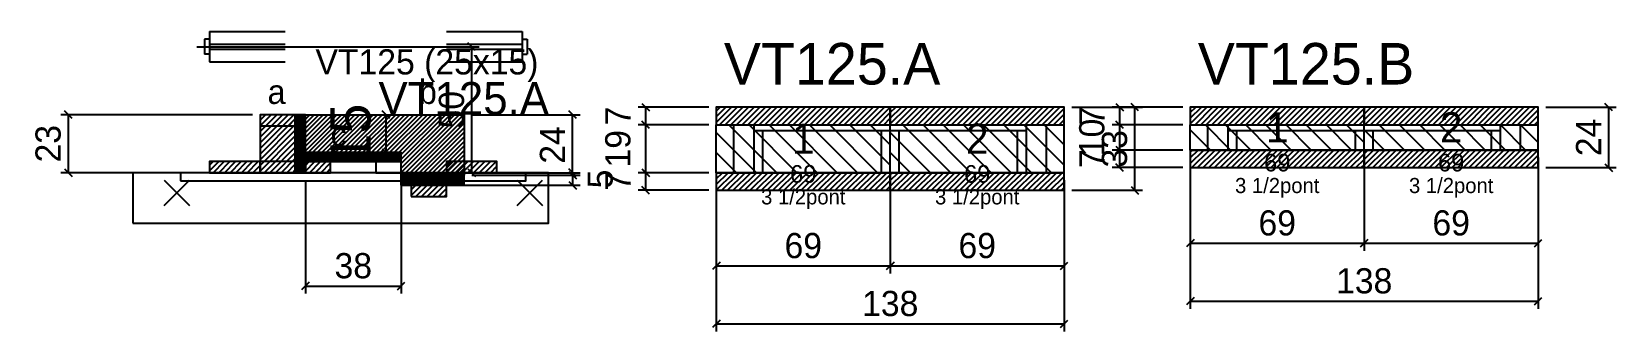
# Model space of a CAD drawing. Extents: x -69 to 560, y -82 to 37.
import ezdxf
from ezdxf.enums import TextEntityAlignment as Align

# ---------------------------------------------------------------- set-up
doc = ezdxf.new("R2010")
doc.units = 0
for name, color, linetype in [('5', 5, 'Continuous'), ('barrote', 126, 'Continuous'), ('CONCRETO', 251, 'Continuous'), ('COTA', 241, 'Continuous'), ('Cota Seção (2x)', 241, 'Continuous'), ('detalhes', 7, 'Continuous'), ('Hachura', 251, 'Continuous'), ('Madeira', 126, 'Continuous'), ('NOMENCLATURA', 7, 'Continuous'), ('Painéis', 200, 'Continuous'), ('presilha', 224, 'Continuous'), ('Reaproveitamento', 30, 'Continuous'), ('SARR_2.2x7', 40, 'Continuous'), ('SARR_3.5x7', 81, 'Continuous'), ('SCO-___-LAJ', 224, 'Continuous'), ('TENSOR', 224, 'Continuous'), ('texto', 7, 'Continuous'), ('Texto Seção', 7, 'Continuous')]:
    doc.layers.add(name, color=color, linetype=linetype)
doc.dimstyles.new('PAINEL', dxfattribs={"dimtxt": 10, "dimasz": 3, "dimexe": 3, "dimexo": 3, "dimgap": 3, "dimtad": 1, "dimblk": 'OBLIQUE', "dimblk1": 'OBLIQUE', "dimcen": 2.5, "dimclrd": 4, "dimclre": 4, "dimclrt": 240, "dimazin": 3, "dimtfac": 1, "dimtmove": 0, "dimatfit": 3})
doc.dimstyles.new('SECAO2X', dxfattribs={"dimtxt": 16, "dimasz": 3, "dimexe": 3, "dimexo": 3, "dimgap": 3, "dimtad": 1, "dimblk": 'OBLIQUE', "dimblk1": 'OBLIQUE', "dimcen": 2.5, "dimclrd": 4, "dimclre": 4, "dimclrt": 240, "dimazin": 3, "dimtfac": 1, "dimtmove": 0, "dimatfit": 3})

# ---------------------------------------------------------------- blocks, each defined once
blk = doc.blocks.new('_OBLIQUE')
at = {"color": 0, "linetype": 'BYBLOCK'}
blk.add_line((-0.5, -0.5), (0.5, 0.5), dxfattribs=at)

msp = doc.modelspace()

# ---------------------------------------------------------------- hatches: boundary and pattern name
at = {"layer": 'COTA'}
h = msp.add_hatch(dxfattribs=at)
h.set_pattern_fill('ANSI31', scale=0.5)
h.paths.add_polyline_path([(203, 0), (272, 0), (272, 7), (203, 7)])
h = msp.add_hatch(dxfattribs=at)
h.set_pattern_fill('ANSI31', scale=0.5)
h.paths.add_polyline_path([(272, 0), (341, 0), (341, 7), (272, 7)])
h = msp.add_hatch(dxfattribs=at)
h.set_pattern_fill('ANSI31', scale=0.5)
h.paths.add_polyline_path([(391, 0), (460, 0), (460, 7), (391, 7)])
h = msp.add_hatch(dxfattribs=at)
h.set_pattern_fill('ANSI31', scale=0.5)
h.paths.add_polyline_path([(460, 0), (529, 0), (529, 7), (460, 7)])
h = msp.add_hatch(dxfattribs=at)
h.set_pattern_fill('ANSI31', scale=0.4)
h.paths.add_polyline_path([(40, -11), (40, 4), (103, 4), (103, -20), (78, -20), (78, -11)])
h = msp.add_hatch(dxfattribs=at)
h.set_pattern_fill('ANSI31', scale=0.5)
h.paths.add_polyline_path([(391, -17), (460, -17), (460, -10), (391, -10)])
h = msp.add_hatch(dxfattribs=at)
h.set_pattern_fill('ANSI31', scale=0.5)
h.paths.add_polyline_path([(460, -17), (529, -17), (529, -10), (460, -10)])
h = msp.add_hatch(dxfattribs=at)
h.set_pattern_fill('ANSI31', scale=0.5)
h.paths.add_polyline_path([(203, -26), (272, -26), (272, -19), (203, -19)])
h = msp.add_hatch(dxfattribs=at)
h.set_pattern_fill('ANSI31', scale=0.5)
h.paths.add_polyline_path([(272, -26), (341, -26), (341, -19), (272, -19)])
at = {"layer": 'Hachura'}
h = msp.add_hatch(dxfattribs=at)
h.set_pattern_fill('ANSI31', scale=0.5)
h.paths.add_polyline_path([(22, -19), (36, -19), (36, 4), (22, 4)])
h = msp.add_hatch(dxfattribs=at)
h.set_pattern_fill('ANSI31', scale=0.5)
h.paths.add_polyline_path([(22, -0.4), (36, -0.4), (36, 4), (22, 4)])
h = msp.add_hatch(dxfattribs=at)
h.set_pattern_fill('SOLID')
h.paths.add_polyline_path([(36, -19), (40, -19), (40, 4), (36, 4)])
h = msp.add_hatch(dxfattribs=at)
h.set_pattern_fill('SOLID')
h.paths.add_polyline_path([(40, -14.6), (78, -14.6), (78, -11), (40, -11)])
h = msp.add_hatch(dxfattribs=at)
h.set_pattern_fill('ANSI31', scale=0.5)
h.paths.add_polyline_path([(2, -19), (22, -19), (22, -14.6), (2, -14.6)])
h = msp.add_hatch(dxfattribs=at)
h.set_pattern_fill('ANSI31', scale=0.5)
h.paths.add_polyline_path([(40, -19), (50, -19), (50, -14.6), (40, -14.6)])
h = msp.add_hatch(dxfattribs=at)
h.set_pattern_fill('ANSI31', scale=0.5)
h.paths.add_polyline_path([(96, -19), (116, -19), (116, -14.6), (96, -14.6)])
h = msp.add_hatch(dxfattribs=at)
h.set_pattern_fill('SOLID')
h.paths.add_polyline_path([(78, -19), (82, -19), (82, -24), (78, -24)])
h = msp.add_hatch(dxfattribs=at)
h.set_pattern_fill('SOLID')
h.paths.add_polyline_path([(78, -24), (103, -24), (103, -20), (78, -20)])
h = msp.add_hatch(dxfattribs=at)
h.set_pattern_fill('ANSI31', scale=0.5)
h.paths.add_polyline_path([(82, -19), (96, -19), (96, -24), (82, -24)])
h = msp.add_hatch(dxfattribs=at)
h.set_pattern_fill('ANSI31', scale=0.5)
h.paths.add_polyline_path([(82, -28.4), (96, -28.4), (96, -24), (82, -24)])

# ---------------------------------------------------------------- linework, layer by layer
for p, q in [((0, 34), (0, 28)), ((2, 34), (0, 34)), ((2, 37), (32, 37)), ((2, 37), (2, 25)), ((2, 32), (32, 32)), ((96, 37), (126, 37)), ((96, 32), (126, 32)), ((126, 37), (126, 25)), ((126, 34), (128, 34)), ((128, 34), (128, 28)), ((2, 28), (0, 28)), ((2, 30), (32, 30)), ((96, 30), (126, 30)), ((126, 28), (128, 28)), ((2, 25), (32, 25)), ((96, 25), (126, 25))]:
    msp.add_line(p, q)
at = {"layer": 'barrote'}
msp.add_lwpolyline([(-28.5, -39), (136.5, -39), (136.5, -19), (-28.5, -19)], close=True, dxfattribs=at)
at = {"layer": 'CONCRETO'}
msp.add_lwpolyline([(40, -11), (40, 4), (103, 4), (103, -20), (78, -20), (78, -11)], close=True, dxfattribs=at)
at = {"layer": 'Madeira'}
for points in [[(22, -19), (36, -19), (36, 4), (22, 4)], [(22, -0.4), (36, -0.4), (36, 4), (22, 4)], [(2, -19), (22, -19), (22, -14.6), (2, -14.6)], [(22, -19), (36, -19), (36, -14.6), (22, -14.6)], [(40, -19), (50, -19), (50, -14.6), (40, -14.6)], [(68, -19), (78, -19), (78, -14.6), (68, -14.6)], [(96, -19), (116, -19), (116, -14.6), (96, -14.6)], [(82, -19), (96, -19), (96, -24), (82, -24)], [(82, -28.4), (96, -28.4), (96, -24), (82, -24)]]:
    msp.add_lwpolyline(points, close=True, dxfattribs=at)
at = {"layer": 'Painéis'}
for p, q in [((203, 0), (272, 0)), ((203, -19), (203, 0)), ((272, -19), (272, 0)), ((272, -19), (272, 0)), ((272, 0), (341, 0)), ((272, -19), (272, 0)), ((341, -19), (341, 0)), ((391, 0), (460, 0)), ((391, -10), (391, 0)), ((460, -10), (460, 0)), ((460, -10), (460, 0)), ((460, 0), (529, 0)), ((460, -10), (460, 0)), ((529, -10), (529, 0)), ((391, -10), (460, -10)), ((460, -10), (529, -10)), ((203, -19), (272, -19)), ((272, -19), (341, -19))]:
    msp.add_line(p, q, dxfattribs=at)
for points in [[(36, -19), (40, -19), (40, 4), (36, 4)], [(40, -14.6), (78, -14.6), (78, -11), (40, -11)], [(78, -19), (82, -19), (82, -24), (78, -24)], [(78, -24), (103, -24), (103, -20), (78, -20)]]:
    msp.add_lwpolyline(points, close=True, dxfattribs=at)
at = {"layer": 'presilha'}
for p, q in [((-16, -32), (-6, -22)), ((-16, -22), (-6, -32)), ((124, -32), (134, -22)), ((124, -22), (134, -32))]:
    msp.add_line(p, q, dxfattribs=at)
at = {"layer": 'Reaproveitamento', "color": 30}
for p, q in [((227, -19), (208, 0)), ((235, -19), (216, 0)), ((243, -19), (224, 0)), ((251, -19), (232, 0)), ((259, -19), (240, 0)), ((267, -19), (248, 0)), ((272, -16), (256, 0)), ((272, -8), (264, 0)), ((272, 0), (272, 0)), ((296, -19), (277, 0)), ((304, -19), (285, 0)), ((312, -19), (293, 0)), ((320, -19), (301, 0)), ((328, -19), (309, 0)), ((336, -19), (317, 0)), ((341, -16), (325, 0)), ((341, -8), (333, 0)), ((341, 0), (341, 0)), ((407, -10), (397, 0)), ((415, -10), (405, 0)), ((423, -10), (413, 0)), ((431, -10), (421, 0)), ((439, -10), (429, 0)), ((447, -10), (437, 0)), ((455, -10), (445, 0)), ((460, -7), (453, 0)), ((476, -10), (466, 0)), ((484, -10), (474, 0)), ((492, -10), (482, 0)), ((500, -10), (490, 0)), ((508, -10), (498, 0)), ((516, -10), (506, 0)), ((524, -10), (514, 0)), ((529, -7), (522, 0)), ((219, -19), (203, -3)), ((288, -19), (272, -3)), ((399, -10), (391, -2)), ((468, -10), (460, -2)), ((211, -19), (203, -11)), ((280, -19), (272, -11)), ((391, -10), (391, -10)), ((460, -10), (460, -10)), ((203, -19), (203, -19)), ((272, -19), (272, -19))]:
    msp.add_line(p, q, dxfattribs=at)
at = {"layer": 'SARR_2.2x7'}
for p, q in [((210, -19), (210, 0)), ((334, -19), (334, 0)), ((398, -10), (398, 0)), ((522, -10), (522, 0)), ((218, -2.2), (272, -2.2)), ((272, -2.2), (326, -2.2)), ((406, -2.2), (460, -2.2)), ((460, -2.2), (514, -2.2))]:
    msp.add_line(p, q, dxfattribs=at)
at = {"layer": 'SARR_3.5x7'}
for p, q in [((218, -19), (218, 0)), ((272, -19), (272, 0)), ((272, -19), (272, 0)), ((326, -19), (326, 0)), ((406, -10), (406, 0)), ((460, -10), (460, 0)), ((460, -10), (460, 0)), ((514, -10), (514, 0)), ((221.5, -19), (221.5, -2.2)), ((268.5, -19), (268.5, -2.2)), ((275.5, -19), (275.5, -2.2)), ((322.5, -19), (322.5, -2.2)), ((409.5, -10), (409.5, -2.2)), ((456.5, -10), (456.5, -2.2)), ((463.5, -10), (463.5, -2.2)), ((510.5, -10), (510.5, -2.2)), ((406, -10), (409.5, -10)), ((456.5, -10), (460, -10)), ((460, -10), (463.5, -10)), ((510.5, -10), (514, -10)), ((218, -19), (221.5, -19)), ((268.5, -19), (272, -19)), ((272, -19), (275.5, -19)), ((322.5, -19), (326, -19))]:
    msp.add_line(p, q, dxfattribs=at)
at = {"layer": 'SCO-___-LAJ'}
for points in [[(203, 0), (272, 0), (272, 7), (203, 7)], [(272, 0), (341, 0), (341, 7), (272, 7)], [(391, 0), (460, 0), (460, 7), (391, 7)], [(460, 0), (529, 0), (529, 7), (460, 7)], [(391, -17), (460, -17), (460, -10), (391, -10)], [(460, -17), (529, -17), (529, -10), (460, -10)], [(-9.5, -22.2), (127.5, -22.2), (127.5, -19), (-9.5, -19)], [(203, -26), (272, -26), (272, -19), (203, -19)], [(272, -26), (341, -26), (341, -19), (272, -19)]]:
    msp.add_lwpolyline(points, close=True, dxfattribs=at)
at = {"layer": 'TENSOR'}
msp.add_line((-3, 31), (101, 31), dxfattribs=at)

# ---------------------------------------------------------------- texts
at = {"layer": '5'}
for s, height, p in [('1', 12, (237.5, -5.5)), ('2', 12, (306.5, -5.5)), ('1', 12, (425.5, -1)), ('2', 12, (494.5, -1)), ('69', 7, (425.5, -15)), ('69', 7, (494.5, -15)), ('69', 7, (237.5, -19.5)), ('69', 7, (306.5, -19.5))]:
    msp.add_text(s, height=height, dxfattribs=at).set_placement(p, align=Align.MIDDLE_CENTER)
at = {"layer": 'detalhes'}
for s, p in [('a', (25, 8.3)), ('b', (85, 8.3)), ('c', (50, -8.5))]:
    msp.add_text(s, height=9.6, dxfattribs=at).set_placement(p)
at = {"layer": 'NOMENCLATURA'}
for s, p in [('VT125.A', (206, 16)), ('VT125.B', (394, 16))]:
    msp.add_text(s, height=16.5, dxfattribs=at).set_placement(p)
at = {"layer": 'texto', "char_height": 6, "attachment_point": 5}
for insert in [(425.5, -25), (494.5, -25), (237.5, -29.5), (306.5, -29.5)]:
    msp.add_mtext('3 1/2pont', dxfattribs=dict(at, insert=insert))
at = {"layer": 'Texto Seção'}
for s, height, p in [('VT125 (25x15)', 10, (44, 20)), ('VT125.A', 13, (69, 4))]:
    msp.add_text(s, height=height, dxfattribs=at).set_placement(p)

# ---------------------------------------------------------------- dimensions: what is measured, and where the dimension line sits
at = {"layer": 'COTA'}
for base, p1, p2 in [((106, -19), (96, -19), (96, 31)), ((175, 0), (203, 0), (203, 7)), ((369, -26), (341, -26), (341, 7)), ((363, 0), (391, 0), (391, 7)), ((557, -17), (529, -17), (529, 7)), ((-54, -19), (2, -19), (22, 4)), ((146, -20), (103, -20), (103, 4)), ((175, -19), (203, -19), (203, 0)), ((363, -10), (391, -10), (391, 0)), ((363, -17), (391, -17), (391, -10)), ((146, -19), (96, -19), (96, -24)), ((175, -26), (203, -26), (203, -19))]:
    msp.add_linear_dim(base=base, p1=p1, p2=p2, angle=90, dimstyle='PAINEL', dxfattribs=at).render()
for base, p1, p2 in [((391, -47), (391, -10), (460, -10)), ((391, -70), (391, -10), (529, -10)), ((460, -47), (460, -10), (529, -10)), ((40, -64), (40, -19), (78, -19)), ((203, -56), (203, -19), (272, -19)), ((203, -79), (203, -19), (341, -19)), ((272, -56), (272, -19), (341, -19))]:
    msp.add_linear_dim(base=base, p1=p1, p2=p2, dimstyle='PAINEL', dxfattribs=at).render()
at = {"layer": 'Cota Seção (2x)'}
msp.add_linear_dim(base=(72, -11), p1=(40, -11), p2=(40, 4), angle=90, dimstyle='SECAO2X', dxfattribs=at).render()

doc.saveas('drawing.dxf')
